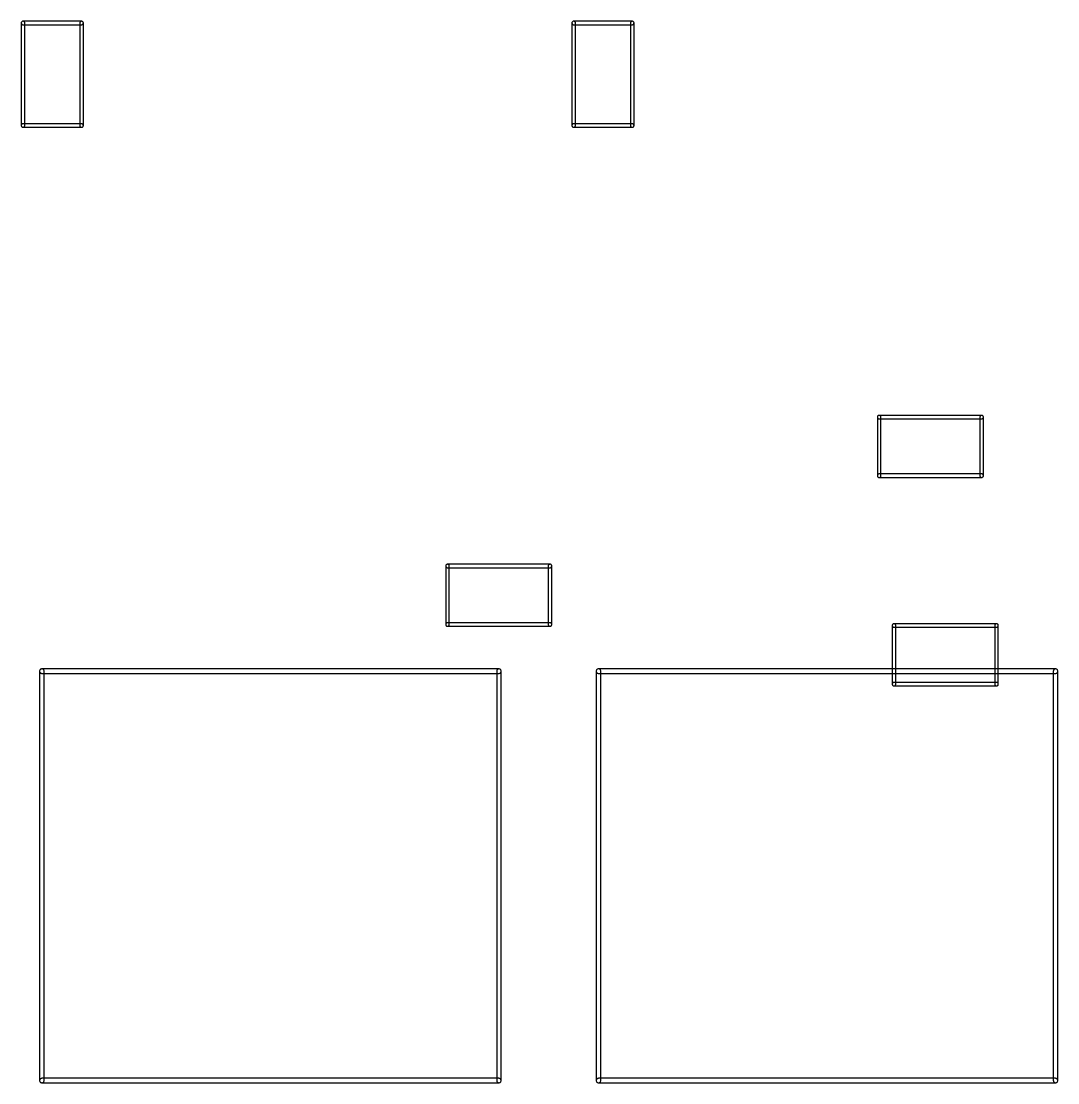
# Model space of a CAD drawing. Extents: x 101 to 225, y -107 to -70.
# Drawn here: x 129.5 to 164.88, y -107.06 to -70.83 of the extents above; entities that cross this region are included whole.
import ezdxf

# ---------------------------------------------------------------- set-up
doc = ezdxf.new("R2010")
doc.units = 0
doc.layers.add('BLACK', color=7, linetype='CONTINUOUS')

msp = doc.modelspace()

# ---------------------------------------------------------------- linework, layer by layer
at = {"layer": 'BLACK', "linetype": 'CONTINUOUS'}
for p, q in [((129.497, -70.8823), (129.496, -70.894)), ((129.497, -70.8823), (129.496, -70.894)), ((129.496, -70.894), (129.497, -70.9057)), ((129.496, -70.894), (129.496, -74.394)), ((129.501, -70.871), (129.497, -70.8823)), ((129.501, -70.871), (129.497, -70.8823)), ((129.497, -70.9057), (129.501, -70.917)), ((129.506, -70.8607), (129.501, -70.871)), ((129.506, -70.8607), (129.501, -70.871)), ((129.501, -70.917), (129.506, -70.9273)), ((129.514, -70.8516), (129.506, -70.8607)), ((129.514, -70.8516), (129.506, -70.8607)), ((129.506, -70.9273), (129.514, -70.9364)), ((129.523, -70.8441), (129.514, -70.8516)), ((129.523, -70.8441), (129.514, -70.8516)), ((129.514, -70.9364), (129.523, -70.9439)), ((129.533, -70.8386), (129.523, -70.8441)), ((129.533, -70.8386), (129.523, -70.8441)), ((129.523, -70.9439), (129.533, -70.9494)), ((129.544, -70.8352), (129.533, -70.8386)), ((129.544, -70.8352), (129.533, -70.8386)), ((129.533, -70.9494), (129.544, -70.9528)), ((129.556, -70.834), (129.544, -70.8352)), ((129.556, -70.834), (129.544, -70.8352)), ((129.544, -70.9528), (129.556, -70.954)), ((131.556, -70.834), (129.556, -70.834)), ((129.568, -70.8352), (129.556, -70.834)), ((129.556, -70.954), (131.556, -70.954)), ((129.579, -70.8386), (129.568, -70.8352)), ((129.589, -70.8441), (129.579, -70.8386)), ((129.598, -70.8516), (129.589, -70.8441)), ((129.606, -70.8607), (129.598, -70.8516)), ((129.611, -70.871), (129.606, -70.8607)), ((129.615, -70.8823), (129.611, -70.871)), ((129.616, -70.894), (129.615, -70.8823)), ((129.616, -74.394), (129.616, -70.894)), ((131.497, -70.8823), (131.496, -70.894)), ((131.496, -70.894), (131.496, -74.394)), ((131.501, -70.871), (131.497, -70.8823)), ((131.506, -70.8607), (131.501, -70.871)), ((131.514, -70.8516), (131.506, -70.8607)), ((131.523, -70.8441), (131.514, -70.8516)), ((131.533, -70.8386), (131.523, -70.8441)), ((131.544, -70.8352), (131.533, -70.8386)), ((131.556, -70.834), (131.544, -70.8352)), ((131.568, -70.8352), (131.556, -70.834)), ((131.568, -70.8352), (131.556, -70.834)), ((131.556, -70.954), (131.568, -70.9528)), ((131.579, -70.8386), (131.568, -70.8352)), ((131.579, -70.8386), (131.568, -70.8352)), ((131.568, -70.9528), (131.579, -70.9494)), ((131.589, -70.8441), (131.579, -70.8386)), ((131.589, -70.8441), (131.579, -70.8386)), ((131.579, -70.9494), (131.589, -70.9439)), ((131.598, -70.8516), (131.589, -70.8441)), ((131.598, -70.8516), (131.589, -70.8441)), ((131.589, -70.9439), (131.598, -70.9364)), ((131.606, -70.8607), (131.598, -70.8516)), ((131.606, -70.8607), (131.598, -70.8516)), ((131.598, -70.9364), (131.606, -70.9273)), ((131.611, -70.871), (131.606, -70.8607)), ((131.611, -70.871), (131.606, -70.8607)), ((131.606, -70.9273), (131.611, -70.917)), ((131.615, -70.8823), (131.611, -70.871)), ((131.615, -70.8823), (131.611, -70.871)), ((131.611, -70.917), (131.615, -70.9057)), ((131.616, -70.894), (131.615, -70.8823)), ((131.616, -70.894), (131.615, -70.8823)), ((131.615, -70.9057), (131.616, -70.894)), ((131.616, -74.394), (131.616, -70.894)), ((148.293, -70.8823), (148.292, -70.894)), ((148.293, -70.8823), (148.292, -70.894)), ((148.292, -70.894), (148.293, -70.9057)), ((148.292, -70.894), (148.292, -74.394)), ((148.297, -70.871), (148.293, -70.8823)), ((148.297, -70.871), (148.293, -70.8823)), ((148.293, -70.9057), (148.297, -70.917)), ((148.302, -70.8607), (148.297, -70.871)), ((148.302, -70.8607), (148.297, -70.871)), ((148.297, -70.917), (148.302, -70.9273)), ((148.31, -70.8516), (148.302, -70.8607)), ((148.31, -70.8516), (148.302, -70.8607)), ((148.302, -70.9273), (148.31, -70.9364)), ((148.319, -70.8441), (148.31, -70.8516)), ((148.319, -70.8441), (148.31, -70.8516)), ((148.31, -70.9364), (148.319, -70.9439)), ((148.329, -70.8386), (148.319, -70.8441)), ((148.329, -70.8386), (148.319, -70.8441)), ((148.319, -70.9439), (148.329, -70.9494)), ((148.34, -70.8352), (148.329, -70.8386)), ((148.34, -70.8352), (148.329, -70.8386)), ((148.329, -70.9494), (148.34, -70.9528)), ((148.352, -70.834), (148.34, -70.8352)), ((148.352, -70.834), (148.34, -70.8352)), ((148.34, -70.9528), (148.352, -70.954)), ((150.352, -70.834), (148.352, -70.834)), ((148.364, -70.8352), (148.352, -70.834)), ((148.352, -70.954), (150.352, -70.954)), ((148.375, -70.8386), (148.364, -70.8352)), ((148.385, -70.8441), (148.375, -70.8386)), ((148.394, -70.8516), (148.385, -70.8441)), ((148.402, -70.8607), (148.394, -70.8516)), ((148.407, -70.871), (148.402, -70.8607)), ((148.411, -70.8823), (148.407, -70.871)), ((148.412, -70.894), (148.411, -70.8823)), ((148.412, -74.394), (148.412, -70.894)), ((150.293, -70.8823), (150.292, -70.894)), ((150.292, -70.894), (150.292, -74.394)), ((150.297, -70.871), (150.293, -70.8823)), ((150.302, -70.8607), (150.297, -70.871)), ((150.31, -70.8516), (150.302, -70.8607)), ((150.319, -70.8441), (150.31, -70.8516)), ((150.329, -70.8386), (150.319, -70.8441)), ((150.34, -70.8352), (150.329, -70.8386)), ((150.352, -70.834), (150.34, -70.8352)), ((150.364, -70.8352), (150.352, -70.834)), ((150.364, -70.8352), (150.352, -70.834)), ((150.352, -70.954), (150.364, -70.9528)), ((150.375, -70.8386), (150.364, -70.8352)), ((150.375, -70.8386), (150.364, -70.8352)), ((150.364, -70.9528), (150.375, -70.9494)), ((150.385, -70.8441), (150.375, -70.8386)), ((150.385, -70.8441), (150.375, -70.8386)), ((150.375, -70.9494), (150.385, -70.9439)), ((150.394, -70.8516), (150.385, -70.8441)), ((150.394, -70.8516), (150.385, -70.8441)), ((150.385, -70.9439), (150.394, -70.9364)), ((150.402, -70.8607), (150.394, -70.8516)), ((150.402, -70.8607), (150.394, -70.8516)), ((150.394, -70.9364), (150.402, -70.9273)), ((150.407, -70.871), (150.402, -70.8607)), ((150.407, -70.871), (150.402, -70.8607)), ((150.402, -70.9273), (150.407, -70.917)), ((150.411, -70.8823), (150.407, -70.871)), ((150.411, -70.8823), (150.407, -70.871)), ((150.407, -70.917), (150.411, -70.9057)), ((150.412, -70.894), (150.411, -70.8823)), ((150.412, -70.894), (150.411, -70.8823)), ((150.411, -70.9057), (150.412, -70.894)), ((150.412, -74.394), (150.412, -70.894)), ((129.497, -74.3823), (129.496, -74.394)), ((129.496, -74.394), (129.497, -74.4057)), ((129.496, -74.394), (129.497, -74.4057)), ((129.501, -74.371), (129.497, -74.3823)), ((129.497, -74.4057), (129.501, -74.417)), ((129.497, -74.4057), (129.501, -74.417)), ((129.506, -74.3607), (129.501, -74.371)), ((129.501, -74.417), (129.506, -74.4273)), ((129.501, -74.417), (129.506, -74.4273)), ((129.514, -74.3516), (129.506, -74.3607)), ((129.506, -74.4273), (129.514, -74.4364)), ((129.506, -74.4273), (129.514, -74.4364)), ((129.523, -74.3441), (129.514, -74.3516)), ((129.514, -74.4364), (129.523, -74.4439)), ((129.514, -74.4364), (129.523, -74.4439)), ((129.533, -74.3386), (129.523, -74.3441)), ((129.523, -74.4439), (129.533, -74.4494)), ((129.523, -74.4439), (129.533, -74.4494)), ((129.544, -74.3352), (129.533, -74.3386)), ((129.533, -74.4494), (129.544, -74.4528)), ((129.533, -74.4494), (129.544, -74.4528)), ((129.556, -74.334), (129.544, -74.3352)), ((129.544, -74.4528), (129.556, -74.454)), ((129.544, -74.4528), (129.556, -74.454)), ((131.556, -74.334), (129.556, -74.334)), ((129.556, -74.454), (129.568, -74.4528)), ((129.556, -74.454), (131.556, -74.454)), ((129.568, -74.4528), (129.579, -74.4494)), ((129.579, -74.4494), (129.589, -74.4439)), ((129.589, -74.4439), (129.598, -74.4364)), ((129.598, -74.4364), (129.606, -74.4273)), ((129.606, -74.4273), (129.611, -74.417)), ((129.611, -74.417), (129.615, -74.4057)), ((129.615, -74.4057), (129.616, -74.394)), ((131.496, -74.394), (131.497, -74.4057)), ((131.497, -74.4057), (131.501, -74.417)), ((131.501, -74.417), (131.506, -74.4273)), ((131.506, -74.4273), (131.514, -74.4364)), ((131.514, -74.4364), (131.523, -74.4439)), ((131.523, -74.4439), (131.533, -74.4494)), ((131.533, -74.4494), (131.544, -74.4528)), ((131.544, -74.4528), (131.556, -74.454)), ((131.568, -74.3352), (131.556, -74.334)), ((131.556, -74.454), (131.568, -74.4528)), ((131.556, -74.454), (131.568, -74.4528)), ((131.579, -74.3386), (131.568, -74.3352)), ((131.568, -74.4528), (131.579, -74.4494)), ((131.568, -74.4528), (131.579, -74.4494)), ((131.589, -74.3441), (131.579, -74.3386)), ((131.579, -74.4494), (131.589, -74.4439)), ((131.579, -74.4494), (131.589, -74.4439)), ((131.598, -74.3516), (131.589, -74.3441)), ((131.589, -74.4439), (131.598, -74.4364)), ((131.589, -74.4439), (131.598, -74.4364)), ((131.606, -74.3607), (131.598, -74.3516)), ((131.598, -74.4364), (131.606, -74.4273)), ((131.598, -74.4364), (131.606, -74.4273)), ((131.611, -74.371), (131.606, -74.3607)), ((131.606, -74.4273), (131.611, -74.417)), ((131.606, -74.4273), (131.611, -74.417)), ((131.615, -74.3823), (131.611, -74.371)), ((131.611, -74.417), (131.615, -74.4057)), ((131.611, -74.417), (131.615, -74.4057)), ((131.616, -74.394), (131.615, -74.3823)), ((131.615, -74.4057), (131.616, -74.394)), ((131.615, -74.4057), (131.616, -74.394)), ((148.293, -74.3823), (148.292, -74.394)), ((148.292, -74.394), (148.293, -74.4057)), ((148.292, -74.394), (148.293, -74.4057)), ((148.297, -74.371), (148.293, -74.3823)), ((148.293, -74.4057), (148.297, -74.417)), ((148.293, -74.4057), (148.297, -74.417)), ((148.302, -74.3607), (148.297, -74.371)), ((148.297, -74.417), (148.302, -74.4273)), ((148.297, -74.417), (148.302, -74.4273)), ((148.31, -74.3516), (148.302, -74.3607)), ((148.302, -74.4273), (148.31, -74.4364)), ((148.302, -74.4273), (148.31, -74.4364)), ((148.319, -74.3441), (148.31, -74.3516)), ((148.31, -74.4364), (148.319, -74.4439)), ((148.31, -74.4364), (148.319, -74.4439)), ((148.329, -74.3386), (148.319, -74.3441)), ((148.319, -74.4439), (148.329, -74.4494)), ((148.319, -74.4439), (148.329, -74.4494)), ((148.34, -74.3352), (148.329, -74.3386)), ((148.329, -74.4494), (148.34, -74.4528)), ((148.329, -74.4494), (148.34, -74.4528)), ((148.352, -74.334), (148.34, -74.3352)), ((148.34, -74.4528), (148.352, -74.454)), ((148.34, -74.4528), (148.352, -74.454)), ((150.352, -74.334), (148.352, -74.334)), ((148.352, -74.454), (148.364, -74.4528)), ((148.352, -74.454), (150.352, -74.454)), ((148.364, -74.4528), (148.375, -74.4494)), ((148.375, -74.4494), (148.385, -74.4439)), ((148.385, -74.4439), (148.394, -74.4364)), ((148.394, -74.4364), (148.402, -74.4273)), ((148.402, -74.4273), (148.407, -74.417)), ((148.407, -74.417), (148.411, -74.4057)), ((148.411, -74.4057), (148.412, -74.394)), ((150.292, -74.394), (150.293, -74.4057)), ((150.293, -74.4057), (150.297, -74.417)), ((150.297, -74.417), (150.302, -74.4273)), ((150.302, -74.4273), (150.31, -74.4364)), ((150.31, -74.4364), (150.319, -74.4439)), ((150.319, -74.4439), (150.329, -74.4494)), ((150.329, -74.4494), (150.34, -74.4528)), ((150.34, -74.4528), (150.352, -74.454)), ((150.364, -74.3352), (150.352, -74.334)), ((150.352, -74.454), (150.364, -74.4528)), ((150.352, -74.454), (150.364, -74.4528)), ((150.375, -74.3386), (150.364, -74.3352)), ((150.364, -74.4528), (150.375, -74.4494)), ((150.364, -74.4528), (150.375, -74.4494)), ((150.385, -74.3441), (150.375, -74.3386)), ((150.375, -74.4494), (150.385, -74.4439)), ((150.375, -74.4494), (150.385, -74.4439)), ((150.394, -74.3516), (150.385, -74.3441)), ((150.385, -74.4439), (150.394, -74.4364)), ((150.385, -74.4439), (150.394, -74.4364)), ((150.402, -74.3607), (150.394, -74.3516)), ((150.394, -74.4364), (150.402, -74.4273)), ((150.394, -74.4364), (150.402, -74.4273)), ((150.407, -74.371), (150.402, -74.3607)), ((150.402, -74.4273), (150.407, -74.417)), ((150.402, -74.4273), (150.407, -74.417)), ((150.411, -74.3823), (150.407, -74.371)), ((150.407, -74.417), (150.411, -74.4057)), ((150.407, -74.417), (150.411, -74.4057)), ((150.412, -74.394), (150.411, -74.3823)), ((150.411, -74.4057), (150.412, -74.394)), ((150.411, -74.4057), (150.412, -74.394)), ((158.719, -84.3323), (158.718, -84.344)), ((158.719, -84.3323), (158.718, -84.344)), ((158.718, -84.344), (158.718, -86.344)), ((158.718, -84.344), (158.719, -84.3557)), ((158.723, -84.321), (158.719, -84.3323)), ((158.723, -84.321), (158.719, -84.3323)), ((158.719, -84.3557), (158.723, -84.367)), ((158.728, -84.3107), (158.723, -84.321)), ((158.728, -84.3107), (158.723, -84.321)), ((158.723, -84.367), (158.728, -84.3773)), ((158.736, -84.3016), (158.728, -84.3107)), ((158.736, -84.3016), (158.728, -84.3107)), ((158.728, -84.3773), (158.736, -84.3864)), ((158.745, -84.2941), (158.736, -84.3016)), ((158.745, -84.2941), (158.736, -84.3016)), ((158.736, -84.3864), (158.745, -84.3939)), ((158.755, -84.2886), (158.745, -84.2941)), ((158.755, -84.2886), (158.745, -84.2941)), ((158.745, -84.3939), (158.755, -84.3994)), ((158.766, -84.2852), (158.755, -84.2886)), ((158.766, -84.2852), (158.755, -84.2886)), ((158.755, -84.3994), (158.766, -84.4028)), ((158.778, -84.284), (158.766, -84.2852)), ((158.778, -84.284), (158.766, -84.2852)), ((158.766, -84.4028), (158.778, -84.404)), ((158.79, -84.2852), (158.778, -84.284)), ((162.278, -84.284), (158.778, -84.284)), ((158.778, -84.404), (162.278, -84.404)), ((158.801, -84.2886), (158.79, -84.2852)), ((158.811, -84.2941), (158.801, -84.2886)), ((158.82, -84.3016), (158.811, -84.2941)), ((158.828, -84.3107), (158.82, -84.3016)), ((158.833, -84.321), (158.828, -84.3107)), ((158.837, -84.3323), (158.833, -84.321)), ((158.838, -84.344), (158.837, -84.3323)), ((158.838, -86.344), (158.838, -84.344)), ((162.219, -84.3323), (162.218, -84.344)), ((162.218, -84.344), (162.218, -86.344)), ((162.223, -84.321), (162.219, -84.3323)), ((162.228, -84.3107), (162.223, -84.321)), ((162.236, -84.3016), (162.228, -84.3107)), ((162.245, -84.2941), (162.236, -84.3016)), ((162.255, -84.2886), (162.245, -84.2941)), ((162.266, -84.2852), (162.255, -84.2886)), ((162.278, -84.284), (162.266, -84.2852)), ((162.29, -84.2852), (162.278, -84.284)), ((162.29, -84.2852), (162.278, -84.284)), ((162.278, -84.404), (162.29, -84.4028)), ((162.301, -84.2886), (162.29, -84.2852)), ((162.301, -84.2886), (162.29, -84.2852)), ((162.29, -84.4028), (162.301, -84.3994)), ((162.311, -84.2941), (162.301, -84.2886)), ((162.311, -84.2941), (162.301, -84.2886)), ((162.301, -84.3994), (162.311, -84.3939)), ((162.32, -84.3016), (162.311, -84.2941)), ((162.32, -84.3016), (162.311, -84.2941)), ((162.311, -84.3939), (162.32, -84.3864)), ((162.328, -84.3107), (162.32, -84.3016)), ((162.328, -84.3107), (162.32, -84.3016)), ((162.32, -84.3864), (162.328, -84.3773)), ((162.333, -84.321), (162.328, -84.3107)), ((162.333, -84.321), (162.328, -84.3107)), ((162.328, -84.3773), (162.333, -84.367)), ((162.337, -84.3323), (162.333, -84.321)), ((162.337, -84.3323), (162.333, -84.321)), ((162.333, -84.367), (162.337, -84.3557)), ((162.338, -84.344), (162.337, -84.3323)), ((162.338, -84.344), (162.337, -84.3323)), ((162.337, -84.3557), (162.338, -84.344)), ((162.338, -86.344), (162.338, -84.344)), ((158.719, -86.3323), (158.718, -86.344)), ((158.718, -86.344), (158.719, -86.3557)), ((158.718, -86.344), (158.719, -86.3557)), ((158.723, -86.321), (158.719, -86.3323)), ((158.719, -86.3557), (158.723, -86.367)), ((158.719, -86.3557), (158.723, -86.367)), ((158.728, -86.3107), (158.723, -86.321)), ((158.723, -86.367), (158.728, -86.3773)), ((158.723, -86.367), (158.728, -86.3773)), ((158.736, -86.3016), (158.728, -86.3107)), ((158.728, -86.3773), (158.736, -86.3864)), ((158.728, -86.3773), (158.736, -86.3864)), ((158.745, -86.2941), (158.736, -86.3016)), ((158.736, -86.3864), (158.745, -86.3939)), ((158.736, -86.3864), (158.745, -86.3939)), ((158.755, -86.2886), (158.745, -86.2941)), ((158.745, -86.3939), (158.755, -86.3994)), ((158.745, -86.3939), (158.755, -86.3994)), ((158.766, -86.2852), (158.755, -86.2886)), ((158.755, -86.3994), (158.766, -86.4028)), ((158.755, -86.3994), (158.766, -86.4028)), ((158.778, -86.284), (158.766, -86.2852)), ((158.766, -86.4028), (158.778, -86.404)), ((158.766, -86.4028), (158.778, -86.404)), ((162.278, -86.284), (158.778, -86.284)), ((158.778, -86.404), (158.79, -86.4028)), ((158.778, -86.404), (162.278, -86.404)), ((158.79, -86.4028), (158.801, -86.3994)), ((158.801, -86.3994), (158.811, -86.3939)), ((158.811, -86.3939), (158.82, -86.3864)), ((158.82, -86.3864), (158.828, -86.3773)), ((158.828, -86.3773), (158.833, -86.367)), ((158.833, -86.367), (158.837, -86.3557)), ((158.837, -86.3557), (158.838, -86.344)), ((162.218, -86.344), (162.219, -86.3557)), ((162.219, -86.3557), (162.223, -86.367)), ((162.223, -86.367), (162.228, -86.3773)), ((162.228, -86.3773), (162.236, -86.3864)), ((162.236, -86.3864), (162.245, -86.3939)), ((162.245, -86.3939), (162.255, -86.3994)), ((162.255, -86.3994), (162.266, -86.4028)), ((162.266, -86.4028), (162.278, -86.404)), ((162.29, -86.2852), (162.278, -86.284)), ((162.278, -86.404), (162.29, -86.4028)), ((162.278, -86.404), (162.29, -86.4028)), ((162.301, -86.2886), (162.29, -86.2852)), ((162.29, -86.4028), (162.301, -86.3994)), ((162.29, -86.4028), (162.301, -86.3994)), ((162.311, -86.2941), (162.301, -86.2886)), ((162.301, -86.3994), (162.311, -86.3939)), ((162.301, -86.3994), (162.311, -86.3939)), ((162.32, -86.3016), (162.311, -86.2941)), ((162.311, -86.3939), (162.32, -86.3864)), ((162.311, -86.3939), (162.32, -86.3864)), ((162.328, -86.3107), (162.32, -86.3016)), ((162.32, -86.3864), (162.328, -86.3773)), ((162.32, -86.3864), (162.328, -86.3773)), ((162.333, -86.321), (162.328, -86.3107)), ((162.328, -86.3773), (162.333, -86.367)), ((162.328, -86.3773), (162.333, -86.367)), ((162.337, -86.3323), (162.333, -86.321)), ((162.333, -86.367), (162.337, -86.3557)), ((162.333, -86.367), (162.337, -86.3557)), ((162.338, -86.344), (162.337, -86.3323)), ((162.337, -86.3557), (162.338, -86.344)), ((162.337, -86.3557), (162.338, -86.344)), ((143.987, -89.4123), (143.986, -89.424)), ((143.987, -89.4123), (143.986, -89.424)), ((143.986, -89.424), (143.987, -89.4357)), ((143.986, -89.424), (143.986, -91.424)), ((143.991, -89.401), (143.987, -89.4123)), ((143.991, -89.401), (143.987, -89.4123)), ((143.987, -89.4357), (143.991, -89.447)), ((143.996, -89.3907), (143.991, -89.401)), ((143.996, -89.3907), (143.991, -89.401)), ((143.991, -89.447), (143.996, -89.4573)), ((144.004, -89.3816), (143.996, -89.3907)), ((144.004, -89.3816), (143.996, -89.3907)), ((143.996, -89.4573), (144.004, -89.4664)), ((144.013, -89.3741), (144.004, -89.3816)), ((144.013, -89.3741), (144.004, -89.3816)), ((144.004, -89.4664), (144.013, -89.4739)), ((144.023, -89.3686), (144.013, -89.3741)), ((144.023, -89.3686), (144.013, -89.3741)), ((144.013, -89.4739), (144.023, -89.4794)), ((144.034, -89.3652), (144.023, -89.3686)), ((144.034, -89.3652), (144.023, -89.3686)), ((144.023, -89.4794), (144.034, -89.4828)), ((144.046, -89.364), (144.034, -89.3652)), ((144.046, -89.364), (144.034, -89.3652)), ((147.546, -89.364), (144.046, -89.364)), ((144.058, -89.3652), (144.046, -89.364)), ((144.069, -89.3686), (144.058, -89.3652)), ((144.079, -89.3741), (144.069, -89.3686)), ((144.088, -89.3816), (144.079, -89.3741)), ((144.096, -89.3907), (144.088, -89.3816)), ((144.101, -89.401), (144.096, -89.3907)), ((144.105, -89.4123), (144.101, -89.401)), ((144.106, -89.424), (144.105, -89.4123)), ((144.106, -91.424), (144.106, -89.424)), ((147.487, -89.4123), (147.486, -89.424)), ((147.486, -89.424), (147.486, -91.424)), ((147.491, -89.401), (147.487, -89.4123)), ((147.496, -89.3907), (147.491, -89.401)), ((147.504, -89.3816), (147.496, -89.3907)), ((147.513, -89.3741), (147.504, -89.3816)), ((147.523, -89.3686), (147.513, -89.3741)), ((147.534, -89.3652), (147.523, -89.3686)), ((147.546, -89.364), (147.534, -89.3652)), ((147.558, -89.3652), (147.546, -89.364)), ((147.558, -89.3652), (147.546, -89.364)), ((147.569, -89.3686), (147.558, -89.3652)), ((147.569, -89.3686), (147.558, -89.3652)), ((147.558, -89.4828), (147.569, -89.4794)), ((147.579, -89.3741), (147.569, -89.3686)), ((147.579, -89.3741), (147.569, -89.3686)), ((147.569, -89.4794), (147.579, -89.4739)), ((147.588, -89.3816), (147.579, -89.3741)), ((147.588, -89.3816), (147.579, -89.3741)), ((147.579, -89.4739), (147.588, -89.4664)), ((147.596, -89.3907), (147.588, -89.3816)), ((147.596, -89.3907), (147.588, -89.3816)), ((147.588, -89.4664), (147.596, -89.4573)), ((147.601, -89.401), (147.596, -89.3907)), ((147.601, -89.401), (147.596, -89.3907)), ((147.596, -89.4573), (147.601, -89.447)), ((147.605, -89.4123), (147.601, -89.401)), ((147.605, -89.4123), (147.601, -89.401)), ((147.601, -89.447), (147.605, -89.4357)), ((147.606, -89.424), (147.605, -89.4123)), ((147.606, -89.424), (147.605, -89.4123)), ((147.605, -89.4357), (147.606, -89.424)), ((147.606, -91.424), (147.606, -89.424)), ((144.034, -89.4828), (144.046, -89.484)), ((144.046, -89.484), (147.546, -89.484)), ((147.546, -89.484), (147.558, -89.4828)), ((143.987, -91.4123), (143.986, -91.424)), ((143.986, -91.424), (143.987, -91.4357)), ((143.986, -91.424), (143.987, -91.4357)), ((143.991, -91.401), (143.987, -91.4123)), ((143.987, -91.4357), (143.991, -91.447)), ((143.987, -91.4357), (143.991, -91.447)), ((143.996, -91.3907), (143.991, -91.401)), ((143.991, -91.447), (143.996, -91.4573)), ((143.991, -91.447), (143.996, -91.4573)), ((144.004, -91.3816), (143.996, -91.3907)), ((143.996, -91.4573), (144.004, -91.4664)), ((143.996, -91.4573), (144.004, -91.4664)), ((144.013, -91.3741), (144.004, -91.3816)), ((144.004, -91.4664), (144.013, -91.4739)), ((144.004, -91.4664), (144.013, -91.4739)), ((144.023, -91.3686), (144.013, -91.3741)), ((144.013, -91.4739), (144.023, -91.4794)), ((144.013, -91.4739), (144.023, -91.4794)), ((144.034, -91.3652), (144.023, -91.3686)), ((144.023, -91.4794), (144.034, -91.4828)), ((144.023, -91.4794), (144.034, -91.4828)), ((144.046, -91.364), (144.034, -91.3652)), ((144.034, -91.4828), (144.046, -91.484)), ((144.034, -91.4828), (144.046, -91.484)), ((147.546, -91.364), (144.046, -91.364)), ((144.046, -91.484), (144.058, -91.4828)), ((144.046, -91.484), (147.546, -91.484)), ((144.058, -91.4828), (144.069, -91.4794)), ((144.069, -91.4794), (144.079, -91.4739)), ((144.079, -91.4739), (144.088, -91.4664)), ((144.088, -91.4664), (144.096, -91.4573)), ((144.096, -91.4573), (144.101, -91.447)), ((144.101, -91.447), (144.105, -91.4357)), ((144.105, -91.4357), (144.106, -91.424)), ((147.486, -91.424), (147.487, -91.4357)), ((147.487, -91.4357), (147.491, -91.447)), ((147.491, -91.447), (147.496, -91.4573)), ((147.496, -91.4573), (147.504, -91.4664)), ((147.504, -91.4664), (147.513, -91.4739)), ((147.513, -91.4739), (147.523, -91.4794)), ((147.523, -91.4794), (147.534, -91.4828)), ((147.534, -91.4828), (147.546, -91.484)), ((147.558, -91.3652), (147.546, -91.364)), ((147.546, -91.484), (147.558, -91.4828)), ((147.546, -91.484), (147.558, -91.4828)), ((147.569, -91.3686), (147.558, -91.3652)), ((147.558, -91.4828), (147.569, -91.4794)), ((147.558, -91.4828), (147.569, -91.4794)), ((147.579, -91.3741), (147.569, -91.3686)), ((147.569, -91.4794), (147.579, -91.4739)), ((147.569, -91.4794), (147.579, -91.4739)), ((147.588, -91.3816), (147.579, -91.3741)), ((147.579, -91.4739), (147.588, -91.4664)), ((147.579, -91.4739), (147.588, -91.4664)), ((147.596, -91.3907), (147.588, -91.3816)), ((147.588, -91.4664), (147.596, -91.4573)), ((147.588, -91.4664), (147.596, -91.4573)), ((147.601, -91.401), (147.596, -91.3907)), ((147.596, -91.4573), (147.601, -91.447)), ((147.596, -91.4573), (147.601, -91.447)), ((147.605, -91.4123), (147.601, -91.401)), ((147.601, -91.447), (147.605, -91.4357)), ((147.601, -91.447), (147.605, -91.4357)), ((147.606, -91.424), (147.605, -91.4123)), ((147.605, -91.4357), (147.606, -91.424)), ((147.605, -91.4357), (147.606, -91.424)), ((159.227, -91.4443), (159.226, -91.456)), ((159.227, -91.4443), (159.226, -91.456)), ((159.226, -91.456), (159.226, -93.456)), ((159.226, -91.456), (159.227, -91.4677)), ((159.231, -91.433), (159.227, -91.4443)), ((159.231, -91.433), (159.227, -91.4443)), ((159.227, -91.4677), (159.231, -91.479)), ((159.236, -91.4227), (159.231, -91.433)), ((159.236, -91.4227), (159.231, -91.433)), ((159.231, -91.479), (159.236, -91.4893)), ((159.244, -91.4136), (159.236, -91.4227)), ((159.244, -91.4136), (159.236, -91.4227)), ((159.236, -91.4893), (159.244, -91.4984)), ((159.253, -91.4061), (159.244, -91.4136)), ((159.253, -91.4061), (159.244, -91.4136)), ((159.244, -91.4984), (159.253, -91.5059)), ((159.263, -91.4006), (159.253, -91.4061)), ((159.263, -91.4006), (159.253, -91.4061)), ((159.253, -91.5059), (159.263, -91.5114)), ((159.274, -91.3972), (159.263, -91.4006)), ((159.274, -91.3972), (159.263, -91.4006)), ((159.263, -91.5114), (159.274, -91.5148)), ((159.286, -91.396), (159.274, -91.3972)), ((159.286, -91.396), (159.274, -91.3972)), ((159.274, -91.5148), (159.286, -91.516)), ((159.298, -91.3972), (159.286, -91.396)), ((162.786, -91.396), (159.286, -91.396)), ((159.286, -91.516), (162.786, -91.516)), ((159.309, -91.4006), (159.298, -91.3972)), ((159.319, -91.4061), (159.309, -91.4006)), ((159.328, -91.4136), (159.319, -91.4061)), ((159.336, -91.4227), (159.328, -91.4136)), ((159.341, -91.433), (159.336, -91.4227)), ((159.345, -91.4443), (159.341, -91.433)), ((159.346, -91.456), (159.345, -91.4443)), ((159.346, -93.456), (159.346, -91.456)), ((162.727, -91.4443), (162.726, -91.456)), ((162.726, -91.456), (162.726, -93.456)), ((162.731, -91.433), (162.727, -91.4443)), ((162.736, -91.4227), (162.731, -91.433)), ((162.744, -91.4136), (162.736, -91.4227)), ((162.753, -91.4061), (162.744, -91.4136)), ((162.763, -91.4006), (162.753, -91.4061)), ((162.774, -91.3972), (162.763, -91.4006)), ((162.786, -91.396), (162.774, -91.3972)), ((162.798, -91.3972), (162.786, -91.396)), ((162.798, -91.3972), (162.786, -91.396)), ((162.786, -91.516), (162.798, -91.5148)), ((162.809, -91.4006), (162.798, -91.3972)), ((162.809, -91.4006), (162.798, -91.3972)), ((162.798, -91.5148), (162.809, -91.5114)), ((162.819, -91.4061), (162.809, -91.4006)), ((162.819, -91.4061), (162.809, -91.4006)), ((162.809, -91.5114), (162.819, -91.5059)), ((162.828, -91.4136), (162.819, -91.4061)), ((162.828, -91.4136), (162.819, -91.4061)), ((162.819, -91.5059), (162.828, -91.4984)), ((162.836, -91.4227), (162.828, -91.4136)), ((162.836, -91.4227), (162.828, -91.4136)), ((162.828, -91.4984), (162.836, -91.4893)), ((162.841, -91.433), (162.836, -91.4227)), ((162.841, -91.433), (162.836, -91.4227)), ((162.836, -91.4893), (162.841, -91.479)), ((162.845, -91.4443), (162.841, -91.433)), ((162.845, -91.4443), (162.841, -91.433)), ((162.841, -91.479), (162.845, -91.4677)), ((162.846, -91.456), (162.845, -91.4443)), ((162.846, -91.456), (162.845, -91.4443)), ((162.845, -91.4677), (162.846, -91.456)), ((162.846, -93.456), (162.846, -91.456)), ((130.125, -93.0001), (130.124, -93.015)), ((130.125, -93.0001), (130.124, -93.015)), ((130.124, -93.015), (130.125, -93.0299)), ((130.124, -93.015), (130.124, -106.985)), ((130.13, -92.9858), (130.125, -93.0001)), ((130.13, -92.9858), (130.125, -93.0001)), ((130.125, -93.0299), (130.13, -93.0442)), ((130.137, -92.9727), (130.13, -92.9858)), ((130.137, -92.9727), (130.13, -92.9858)), ((130.13, -93.0442), (130.137, -93.0573)), ((130.146, -92.9611), (130.137, -92.9727)), ((130.146, -92.9611), (130.137, -92.9727)), ((130.137, -93.0573), (130.146, -93.0689)), ((130.158, -92.9516), (130.146, -92.9611)), ((130.158, -92.9516), (130.146, -92.9611)), ((130.146, -93.0689), (130.158, -93.0784)), ((130.171, -92.9446), (130.158, -92.9516)), ((130.171, -92.9446), (130.158, -92.9516)), ((130.158, -93.0784), (130.171, -93.0854)), ((130.185, -92.9403), (130.171, -92.9446)), ((130.185, -92.9403), (130.171, -92.9446)), ((130.171, -93.0854), (130.185, -93.0897)), ((130.2, -92.9388), (130.185, -92.9403)), ((130.2, -92.9388), (130.185, -92.9403)), ((130.185, -93.0897), (130.2, -93.0912)), ((145.8, -92.9388), (130.2, -92.9388)), ((130.215, -92.9403), (130.2, -92.9388)), ((130.2, -93.0912), (145.8, -93.0912)), ((130.229, -92.9446), (130.215, -92.9403)), ((130.242, -92.9516), (130.229, -92.9446)), ((130.254, -92.9611), (130.242, -92.9516)), ((130.263, -92.9727), (130.254, -92.9611)), ((130.27, -92.9858), (130.263, -92.9727)), ((130.275, -93.0001), (130.27, -92.9858)), ((130.276, -93.015), (130.275, -93.0001)), ((130.276, -106.985), (130.276, -93.015)), ((145.725, -93.0001), (145.724, -93.015)), ((145.724, -93.015), (145.724, -106.985)), ((145.73, -92.9858), (145.725, -93.0001)), ((145.737, -92.9727), (145.73, -92.9858)), ((145.746, -92.9611), (145.737, -92.9727)), ((145.758, -92.9516), (145.746, -92.9611)), ((145.771, -92.9446), (145.758, -92.9516)), ((145.785, -92.9403), (145.771, -92.9446)), ((145.8, -92.9388), (145.785, -92.9403)), ((145.815, -92.9403), (145.8, -92.9388)), ((145.815, -92.9403), (145.8, -92.9388)), ((145.8, -93.0912), (145.815, -93.0897)), ((145.829, -92.9446), (145.815, -92.9403)), ((145.829, -92.9446), (145.815, -92.9403)), ((145.815, -93.0897), (145.829, -93.0854)), ((145.842, -92.9516), (145.829, -92.9446)), ((145.842, -92.9516), (145.829, -92.9446)), ((145.829, -93.0854), (145.842, -93.0784)), ((145.854, -92.9611), (145.842, -92.9516)), ((145.854, -92.9611), (145.842, -92.9516)), ((145.842, -93.0784), (145.854, -93.0689)), ((145.863, -92.9727), (145.854, -92.9611)), ((145.863, -92.9727), (145.854, -92.9611)), ((145.854, -93.0689), (145.863, -93.0573)), ((145.87, -92.9858), (145.863, -92.9727)), ((145.87, -92.9858), (145.863, -92.9727)), ((145.863, -93.0573), (145.87, -93.0442)), ((145.875, -93.0001), (145.87, -92.9858)), ((145.875, -93.0001), (145.87, -92.9858)), ((145.87, -93.0442), (145.875, -93.0299)), ((145.876, -93.015), (145.875, -93.0001)), ((145.876, -93.015), (145.875, -93.0001)), ((145.875, -93.0299), (145.876, -93.015)), ((145.876, -106.985), (145.876, -93.015)), ((149.125, -93.0001), (149.124, -93.015)), ((149.125, -93.0001), (149.124, -93.015)), ((149.124, -93.015), (149.125, -93.0299)), ((149.124, -93.015), (149.124, -106.985)), ((149.13, -92.9858), (149.125, -93.0001)), ((149.13, -92.9858), (149.125, -93.0001)), ((149.125, -93.0299), (149.13, -93.0442)), ((149.137, -92.9727), (149.13, -92.9858)), ((149.137, -92.9727), (149.13, -92.9858)), ((149.13, -93.0442), (149.137, -93.0573)), ((149.146, -92.9611), (149.137, -92.9727)), ((149.146, -92.9611), (149.137, -92.9727)), ((149.137, -93.0573), (149.146, -93.0689)), ((149.158, -92.9516), (149.146, -92.9611)), ((149.158, -92.9516), (149.146, -92.9611)), ((149.146, -93.0689), (149.158, -93.0784)), ((149.171, -92.9446), (149.158, -92.9516)), ((149.171, -92.9446), (149.158, -92.9516)), ((149.158, -93.0784), (149.171, -93.0854)), ((149.185, -92.9403), (149.171, -92.9446)), ((149.185, -92.9403), (149.171, -92.9446)), ((149.171, -93.0854), (149.185, -93.0897)), ((149.2, -92.9388), (149.185, -92.9403)), ((149.2, -92.9388), (149.185, -92.9403)), ((149.185, -93.0897), (149.2, -93.0912)), ((164.8, -92.9388), (149.2, -92.9388)), ((149.215, -92.9403), (149.2, -92.9388)), ((149.2, -93.0912), (164.8, -93.0912)), ((149.229, -92.9446), (149.215, -92.9403)), ((149.242, -92.9516), (149.229, -92.9446)), ((149.254, -92.9611), (149.242, -92.9516)), ((149.263, -92.9727), (149.254, -92.9611)), ((149.27, -92.9858), (149.263, -92.9727)), ((149.275, -93.0001), (149.27, -92.9858)), ((149.276, -93.015), (149.275, -93.0001)), ((149.276, -106.985), (149.276, -93.015)), ((164.725, -93.0001), (164.724, -93.015)), ((164.724, -93.015), (164.724, -106.985)), ((164.73, -92.9858), (164.725, -93.0001)), ((164.737, -92.9727), (164.73, -92.9858)), ((164.746, -92.9611), (164.737, -92.9727)), ((164.758, -92.9516), (164.746, -92.9611)), ((164.771, -92.9446), (164.758, -92.9516)), ((164.785, -92.9403), (164.771, -92.9446)), ((164.8, -92.9388), (164.785, -92.9403)), ((164.815, -92.9403), (164.8, -92.9388)), ((164.815, -92.9403), (164.8, -92.9388)), ((164.8, -93.0912), (164.815, -93.0897)), ((164.829, -92.9446), (164.815, -92.9403)), ((164.829, -92.9446), (164.815, -92.9403)), ((164.815, -93.0897), (164.829, -93.0854)), ((164.842, -92.9516), (164.829, -92.9446)), ((164.842, -92.9516), (164.829, -92.9446)), ((164.829, -93.0854), (164.842, -93.0784)), ((164.854, -92.9611), (164.842, -92.9516)), ((164.854, -92.9611), (164.842, -92.9516)), ((164.842, -93.0784), (164.854, -93.0689)), ((164.863, -92.9727), (164.854, -92.9611)), ((164.863, -92.9727), (164.854, -92.9611)), ((164.854, -93.0689), (164.863, -93.0573)), ((164.87, -92.9858), (164.863, -92.9727)), ((164.87, -92.9858), (164.863, -92.9727)), ((164.863, -93.0573), (164.87, -93.0442)), ((164.875, -93.0001), (164.87, -92.9858)), ((164.875, -93.0001), (164.87, -92.9858)), ((164.87, -93.0442), (164.875, -93.0299)), ((164.876, -93.015), (164.875, -93.0001)), ((164.876, -93.015), (164.875, -93.0001)), ((164.875, -93.0299), (164.876, -93.015)), ((164.876, -106.985), (164.876, -93.015)), ((159.227, -93.4443), (159.226, -93.456)), ((159.226, -93.456), (159.227, -93.4677)), ((159.226, -93.456), (159.227, -93.4677)), ((159.231, -93.433), (159.227, -93.4443)), ((159.236, -93.4227), (159.231, -93.433)), ((159.244, -93.4136), (159.236, -93.4227)), ((159.253, -93.4061), (159.244, -93.4136)), ((159.263, -93.4006), (159.253, -93.4061)), ((159.274, -93.3972), (159.263, -93.4006)), ((159.286, -93.396), (159.274, -93.3972)), ((162.786, -93.396), (159.286, -93.396)), ((159.345, -93.4677), (159.346, -93.456)), ((162.726, -93.456), (162.727, -93.4677)), ((162.798, -93.3972), (162.786, -93.396)), ((162.809, -93.4006), (162.798, -93.3972)), ((162.819, -93.4061), (162.809, -93.4006)), ((162.828, -93.4136), (162.819, -93.4061)), ((162.836, -93.4227), (162.828, -93.4136)), ((162.841, -93.433), (162.836, -93.4227)), ((162.845, -93.4443), (162.841, -93.433)), ((162.846, -93.456), (162.845, -93.4443)), ((162.845, -93.4677), (162.846, -93.456)), ((162.845, -93.4677), (162.846, -93.456)), ((159.227, -93.4677), (159.231, -93.479)), ((159.227, -93.4677), (159.231, -93.479)), ((159.231, -93.479), (159.236, -93.4893)), ((159.231, -93.479), (159.236, -93.4893)), ((159.236, -93.4893), (159.244, -93.4984)), ((159.236, -93.4893), (159.244, -93.4984)), ((159.244, -93.4984), (159.253, -93.5059)), ((159.244, -93.4984), (159.253, -93.5059)), ((159.253, -93.5059), (159.263, -93.5114)), ((159.253, -93.5059), (159.263, -93.5114)), ((159.263, -93.5114), (159.274, -93.5148)), ((159.263, -93.5114), (159.274, -93.5148)), ((159.274, -93.5148), (159.286, -93.516)), ((159.274, -93.5148), (159.286, -93.516)), ((159.286, -93.516), (159.298, -93.5148)), ((159.286, -93.516), (162.786, -93.516)), ((159.298, -93.5148), (159.309, -93.5114)), ((159.309, -93.5114), (159.319, -93.5059)), ((159.319, -93.5059), (159.328, -93.4984)), ((159.328, -93.4984), (159.336, -93.4893)), ((159.336, -93.4893), (159.341, -93.479)), ((159.341, -93.479), (159.345, -93.4677)), ((162.727, -93.4677), (162.731, -93.479)), ((162.731, -93.479), (162.736, -93.4893)), ((162.736, -93.4893), (162.744, -93.4984)), ((162.744, -93.4984), (162.753, -93.5059)), ((162.753, -93.5059), (162.763, -93.5114)), ((162.763, -93.5114), (162.774, -93.5148)), ((162.774, -93.5148), (162.786, -93.516)), ((162.786, -93.516), (162.798, -93.5148)), ((162.786, -93.516), (162.798, -93.5148)), ((162.798, -93.5148), (162.809, -93.5114)), ((162.798, -93.5148), (162.809, -93.5114)), ((162.809, -93.5114), (162.819, -93.5059)), ((162.809, -93.5114), (162.819, -93.5059)), ((162.819, -93.5059), (162.828, -93.4984)), ((162.819, -93.5059), (162.828, -93.4984)), ((162.828, -93.4984), (162.836, -93.4893)), ((162.828, -93.4984), (162.836, -93.4893)), ((162.836, -93.4893), (162.841, -93.479)), ((162.836, -93.4893), (162.841, -93.479)), ((162.841, -93.479), (162.845, -93.4677)), ((162.841, -93.479), (162.845, -93.4677)), ((130.125, -106.97), (130.124, -106.985)), ((130.124, -106.985), (130.125, -107)), ((130.124, -106.985), (130.125, -107)), ((130.13, -106.956), (130.125, -106.97)), ((130.125, -107), (130.13, -107.014)), ((130.125, -107), (130.13, -107.014)), ((130.137, -106.943), (130.13, -106.956)), ((130.13, -107.014), (130.137, -107.027)), ((130.13, -107.014), (130.137, -107.027)), ((130.146, -106.931), (130.137, -106.943)), ((130.137, -107.027), (130.146, -107.039)), ((130.137, -107.027), (130.146, -107.039)), ((130.158, -106.922), (130.146, -106.931)), ((130.146, -107.039), (130.158, -107.048)), ((130.146, -107.039), (130.158, -107.048)), ((130.171, -106.915), (130.158, -106.922)), ((130.158, -107.048), (130.171, -107.055)), ((130.158, -107.048), (130.171, -107.055)), ((130.185, -106.91), (130.171, -106.915)), ((130.171, -107.055), (130.185, -107.06)), ((130.171, -107.055), (130.185, -107.06)), ((130.2, -106.909), (130.185, -106.91)), ((130.185, -107.06), (130.2, -107.061)), ((130.185, -107.06), (130.2, -107.061)), ((145.8, -106.909), (130.2, -106.909)), ((130.2, -107.061), (130.215, -107.06)), ((130.2, -107.061), (145.8, -107.061)), ((130.215, -107.06), (130.229, -107.055)), ((130.229, -107.055), (130.242, -107.048)), ((130.242, -107.048), (130.254, -107.039)), ((130.254, -107.039), (130.263, -107.027)), ((130.263, -107.027), (130.27, -107.014)), ((130.27, -107.014), (130.275, -107)), ((130.275, -107), (130.276, -106.985)), ((145.724, -106.985), (145.725, -107)), ((145.725, -107), (145.73, -107.014)), ((145.73, -107.014), (145.737, -107.027)), ((145.737, -107.027), (145.746, -107.039)), ((145.746, -107.039), (145.758, -107.048)), ((145.758, -107.048), (145.771, -107.055)), ((145.771, -107.055), (145.785, -107.06)), ((145.785, -107.06), (145.8, -107.061)), ((145.815, -106.91), (145.8, -106.909)), ((145.8, -107.061), (145.815, -107.06)), ((145.8, -107.061), (145.815, -107.06)), ((145.829, -106.915), (145.815, -106.91)), ((145.815, -107.06), (145.829, -107.055)), ((145.815, -107.06), (145.829, -107.055)), ((145.842, -106.922), (145.829, -106.915)), ((145.829, -107.055), (145.842, -107.048)), ((145.829, -107.055), (145.842, -107.048)), ((145.854, -106.931), (145.842, -106.922)), ((145.842, -107.048), (145.854, -107.039)), ((145.842, -107.048), (145.854, -107.039)), ((145.863, -106.943), (145.854, -106.931)), ((145.854, -107.039), (145.863, -107.027)), ((145.854, -107.039), (145.863, -107.027)), ((145.87, -106.956), (145.863, -106.943)), ((145.863, -107.027), (145.87, -107.014)), ((145.863, -107.027), (145.87, -107.014)), ((145.875, -106.97), (145.87, -106.956)), ((145.87, -107.014), (145.875, -107)), ((145.87, -107.014), (145.875, -107)), ((145.876, -106.985), (145.875, -106.97)), ((145.875, -107), (145.876, -106.985)), ((145.875, -107), (145.876, -106.985)), ((149.125, -106.97), (149.124, -106.985)), ((149.124, -106.985), (149.125, -107)), ((149.124, -106.985), (149.125, -107)), ((149.13, -106.956), (149.125, -106.97)), ((149.125, -107), (149.13, -107.014)), ((149.125, -107), (149.13, -107.014)), ((149.137, -106.943), (149.13, -106.956)), ((149.13, -107.014), (149.137, -107.027)), ((149.13, -107.014), (149.137, -107.027)), ((149.146, -106.931), (149.137, -106.943)), ((149.137, -107.027), (149.146, -107.039)), ((149.137, -107.027), (149.146, -107.039)), ((149.158, -106.922), (149.146, -106.931)), ((149.146, -107.039), (149.158, -107.048)), ((149.146, -107.039), (149.158, -107.048)), ((149.171, -106.915), (149.158, -106.922)), ((149.158, -107.048), (149.171, -107.055)), ((149.158, -107.048), (149.171, -107.055)), ((149.185, -106.91), (149.171, -106.915)), ((149.171, -107.055), (149.185, -107.06)), ((149.171, -107.055), (149.185, -107.06)), ((149.2, -106.909), (149.185, -106.91)), ((149.185, -107.06), (149.2, -107.061)), ((149.185, -107.06), (149.2, -107.061)), ((164.8, -106.909), (149.2, -106.909)), ((149.2, -107.061), (149.215, -107.06)), ((149.2, -107.061), (164.8, -107.061)), ((149.215, -107.06), (149.229, -107.055)), ((149.229, -107.055), (149.242, -107.048)), ((149.242, -107.048), (149.254, -107.039)), ((149.254, -107.039), (149.263, -107.027)), ((149.263, -107.027), (149.27, -107.014)), ((149.27, -107.014), (149.275, -107)), ((149.275, -107), (149.276, -106.985)), ((164.724, -106.985), (164.725, -107)), ((164.725, -107), (164.73, -107.014)), ((164.73, -107.014), (164.737, -107.027)), ((164.737, -107.027), (164.746, -107.039)), ((164.746, -107.039), (164.758, -107.048)), ((164.758, -107.048), (164.771, -107.055)), ((164.771, -107.055), (164.785, -107.06)), ((164.785, -107.06), (164.8, -107.061)), ((164.815, -106.91), (164.8, -106.909)), ((164.8, -107.061), (164.815, -107.06)), ((164.8, -107.061), (164.815, -107.06)), ((164.829, -106.915), (164.815, -106.91)), ((164.815, -107.06), (164.829, -107.055)), ((164.815, -107.06), (164.829, -107.055)), ((164.842, -106.922), (164.829, -106.915)), ((164.829, -107.055), (164.842, -107.048)), ((164.829, -107.055), (164.842, -107.048)), ((164.854, -106.931), (164.842, -106.922)), ((164.842, -107.048), (164.854, -107.039)), ((164.842, -107.048), (164.854, -107.039)), ((164.863, -106.943), (164.854, -106.931)), ((164.854, -107.039), (164.863, -107.027)), ((164.854, -107.039), (164.863, -107.027)), ((164.87, -106.956), (164.863, -106.943)), ((164.863, -107.027), (164.87, -107.014)), ((164.863, -107.027), (164.87, -107.014)), ((164.875, -106.97), (164.87, -106.956)), ((164.87, -107.014), (164.875, -107)), ((164.87, -107.014), (164.875, -107)), ((164.876, -106.985), (164.875, -106.97)), ((164.875, -107), (164.876, -106.985)), ((164.875, -107), (164.876, -106.985))]:
    msp.add_line(p, q, dxfattribs=at)

doc.saveas('drawing.dxf')
